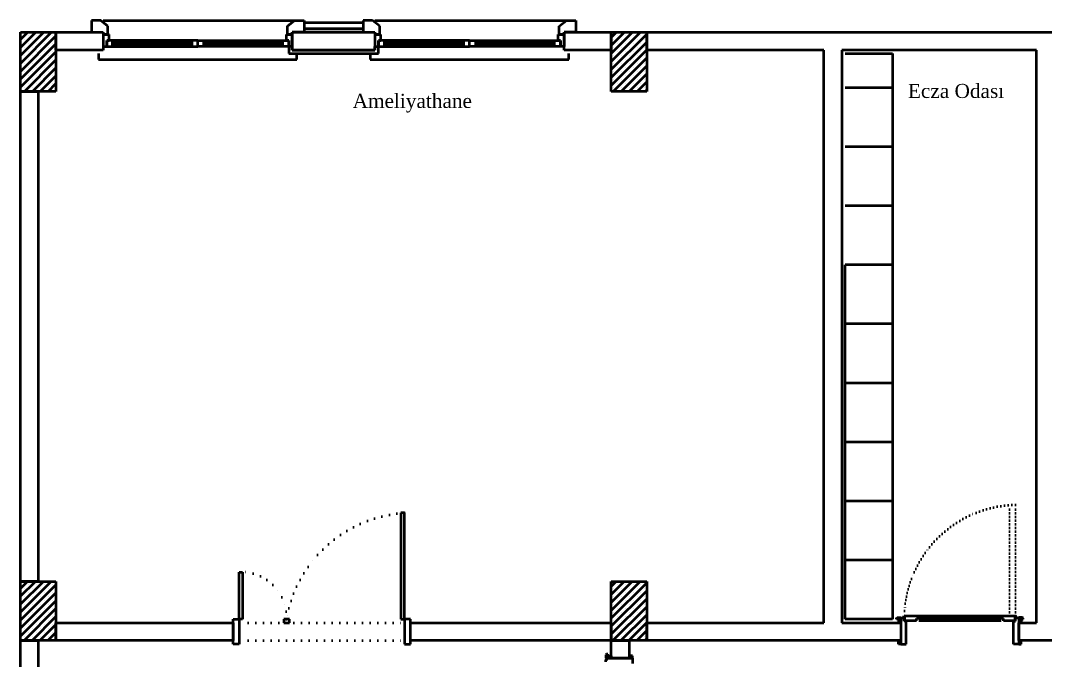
# Model space of a CAD drawing. Header units: millimetres. Extents: x 2046 to 14753, y 2361 to 29276.
# Drawn here: x 3240 to 4107, y 19104 to 19646 of the extents above; entities that cross this region are included whole.
import ezdxf

# ---------------------------------------------------------------- set-up
doc = ezdxf.new("R2010")
doc.units = ezdxf.units.MM
doc.linetypes.add('ACAD_ISO07W100', pattern=[3, 0, -3])
doc.linetypes.add('DOT', pattern=[6.35, 0, -6.35])
doc.layers.add('A.O. DUVAR', color=7, linetype='Continuous', lineweight=50)
doc.styles.add('A.O. MALZEME', font='times.ttf', dxfattribs={"height": 10})

msp = doc.modelspace()

# ---------------------------------------------------------------- linework, layer by layer
at = {"layer": 'A.O. DUVAR', "ltscale": 100}
for p, q in [((3307.944, 19645.862), (3299.959, 19645.862)), ((3299.959, 19645.862), (3299.959, 19635.862)), ((3307.944, 19645.862), (3299.959, 19645.862)), ((3299.959, 19645.862), (3299.959, 19635.862)), ((3313.959, 19641.064), (3307.944, 19645.862)), ((3313.959, 19641.064), (3307.944, 19645.862)), ((3313.959, 19633.862), (3313.959, 19641.064)), ((3313.959, 19633.862), (3313.959, 19641.064)), ((3465.959, 19641.064), (3471.974, 19645.862)), ((3465.959, 19641.064), (3471.974, 19645.862)), ((3465.959, 19633.862), (3465.959, 19641.064)), ((3465.959, 19633.862), (3465.959, 19641.064)), ((3471.974, 19645.862), (3479.959, 19645.862)), ((3471.974, 19645.862), (3479.959, 19645.862)), ((3479.959, 19645.862), (3479.959, 19635.862)), ((3479.959, 19645.862), (3479.959, 19635.862)), ((3537.944, 19645.858), (3529.959, 19645.858)), ((3529.959, 19645.858), (3529.959, 19635.858)), ((3537.944, 19645.858), (3529.959, 19645.858)), ((3529.959, 19645.858), (3529.959, 19635.858)), ((3543.959, 19641.06), (3537.944, 19645.858)), ((3543.959, 19641.06), (3537.944, 19645.858)), ((3543.959, 19633.858), (3543.959, 19641.06)), ((3543.959, 19633.858), (3543.959, 19641.06)), ((3695.959, 19641.06), (3701.974, 19645.858)), ((3695.959, 19641.06), (3701.974, 19645.858)), ((3695.959, 19633.858), (3695.959, 19641.06)), ((3695.959, 19633.858), (3695.959, 19641.06)), ((3701.974, 19645.858), (3709.959, 19645.858)), ((3701.974, 19645.858), (3709.959, 19645.858)), ((3709.959, 19645.858), (3709.959, 19635.858)), ((3709.959, 19645.858), (3709.959, 19635.858)), ((3299.959, 19635.862), (3309.959, 19635.862)), ((3299.959, 19635.862), (3309.959, 19635.862)), ((3309.959, 19635.862), (3309.959, 19633.862)), ((3309.959, 19635.862), (3309.959, 19633.862)), ((3309.959, 19633.862), (3313.959, 19633.862)), ((3309.959, 19633.862), (3313.959, 19633.862)), ((3469.959, 19633.862), (3465.959, 19633.862)), ((3469.959, 19633.862), (3465.959, 19633.862)), ((3479.959, 19635.862), (3469.959, 19635.862)), ((3469.959, 19635.862), (3469.959, 19633.862)), ((3479.959, 19635.862), (3469.959, 19635.862)), ((3469.959, 19635.862), (3469.959, 19633.862)), ((3529.959, 19635.858), (3539.959, 19635.858)), ((3529.959, 19635.858), (3539.959, 19635.858)), ((3539.959, 19635.858), (3539.959, 19633.858)), ((3539.959, 19635.858), (3539.959, 19633.858)), ((3539.959, 19633.858), (3543.959, 19633.858)), ((3539.959, 19633.858), (3543.959, 19633.858)), ((3699.959, 19633.858), (3695.959, 19633.858)), ((3699.959, 19633.858), (3695.959, 19633.858)), ((3709.959, 19635.858), (3699.959, 19635.858)), ((3699.959, 19635.858), (3699.959, 19633.858)), ((3709.959, 19635.858), (3699.959, 19635.858)), ((3699.959, 19635.858), (3699.959, 19633.858))]:
    msp.add_line(p, q, dxfattribs=at)
at = {"layer": 'A.O. DUVAR'}
for p, q in [((3309.944, 19645.862), (3471.974, 19645.862)), ((3309.944, 19645.862), (3471.974, 19645.862)), ((3529.959, 19643.858), (3479.959, 19643.858)), ((3539.944, 19645.858), (3701.974, 19645.858)), ((3539.944, 19645.858), (3701.974, 19645.858)), ((3239.96, 19635.858), (3269.96, 19635.858)), ((3239.96, 19585.858), (3239.96, 19635.858)), ((3269.96, 19635.858), (3309.959, 19635.862)), ((3269.96, 19635.858), (3269.96, 19585.858)), ((3269.96, 19620.858), (3269.96, 19635.858)), ((3309.959, 19635.862), (3309.96, 19620.862)), ((3314.959, 19633.862), (3309.959, 19633.862)), ((3309.959, 19633.862), (3309.959, 19623.862)), ((3314.959, 19633.862), (3309.959, 19633.862)), ((3309.959, 19633.862), (3309.959, 19623.862)), ((3314.959, 19628.862), (3314.959, 19633.862)), ((3314.959, 19628.862), (3314.959, 19633.862)), ((3464.959, 19633.862), (3469.959, 19633.862)), ((3464.959, 19628.862), (3464.959, 19633.862)), ((3464.959, 19633.862), (3469.959, 19633.862)), ((3464.959, 19628.862), (3464.959, 19633.862)), ((3469.96, 19620.858), (3469.959, 19635.858)), ((3469.959, 19635.858), (3539.959, 19635.858)), ((3469.959, 19633.862), (3469.959, 19623.862)), ((3469.959, 19633.862), (3469.959, 19623.862)), ((3529.959, 19638.858), (3479.959, 19638.862)), ((3529.959, 19635.858), (3479.959, 19635.862)), ((3529.959, 19635.858), (3479.959, 19635.858)), ((3539.959, 19635.858), (3539.96, 19620.858)), ((3544.959, 19633.858), (3539.959, 19633.858)), ((3539.959, 19633.858), (3539.959, 19623.858)), ((3544.959, 19633.858), (3539.959, 19633.858)), ((3539.959, 19633.858), (3539.959, 19623.858)), ((3544.959, 19628.858), (3544.959, 19633.858)), ((3544.959, 19628.858), (3544.959, 19633.858)), ((3694.959, 19633.858), (3699.959, 19633.858)), ((3694.959, 19628.858), (3694.959, 19633.858)), ((3694.959, 19633.858), (3699.959, 19633.858)), ((3694.959, 19628.858), (3694.959, 19633.858)), ((3699.959, 19633.858), (3699.959, 19623.858)), ((3699.959, 19633.858), (3699.959, 19623.858)), ((3699.96, 19620.858), (3699.96, 19635.858)), ((3699.96, 19635.858), (3739.96, 19635.858)), ((3739.96, 19635.858), (3769.96, 19635.858)), ((3739.96, 19585.858), (3739.96, 19635.858)), ((3739.96, 19635.858), (3739.96, 19620.858)), ((3769.96, 19635.858), (3769.96, 19585.858)), ((3769.96, 19620.858), (3769.96, 19635.858)), ((3769.96, 19635.858), (4299.96, 19635.858)), ((3309.959, 19623.862), (3312.959, 19623.862)), ((3309.959, 19623.862), (3312.959, 19623.862)), ((3312.959, 19623.862), (3312.959, 19628.862)), ((3312.959, 19628.862), (3314.959, 19628.862)), ((3317.959, 19628.862), (3312.959, 19628.862)), ((3312.959, 19628.862), (3312.959, 19623.862)), ((3312.959, 19623.862), (3312.959, 19628.862)), ((3312.959, 19628.862), (3314.959, 19628.862)), ((3317.959, 19628.862), (3312.959, 19628.862)), ((3312.959, 19628.862), (3312.959, 19623.862)), ((3312.959, 19623.862), (3317.959, 19623.862)), ((3312.959, 19623.862), (3317.959, 19623.862)), ((3384.959, 19628.862), (3317.959, 19628.862)), ((3317.959, 19623.862), (3317.959, 19628.862)), ((3384.959, 19628.862), (3317.959, 19628.862)), ((3317.959, 19623.862), (3317.959, 19628.862)), ((3317.959, 19627.362), (3384.959, 19627.362)), ((3317.959, 19627.362), (3384.959, 19627.362)), ((3317.959, 19626.362), (3384.959, 19626.362)), ((3317.959, 19626.362), (3384.959, 19626.362)), ((3317.959, 19625.362), (3384.959, 19625.362)), ((3317.959, 19625.362), (3384.959, 19625.362)), ((3317.959, 19623.862), (3384.959, 19623.862)), ((3317.959, 19623.862), (3384.959, 19623.862)), ((3389.959, 19628.862), (3384.959, 19628.862)), ((3384.959, 19628.862), (3384.959, 19623.862)), ((3389.959, 19628.862), (3384.959, 19628.862)), ((3384.959, 19628.862), (3384.959, 19623.862)), ((3384.959, 19623.862), (3389.959, 19623.862)), ((3384.959, 19623.862), (3389.959, 19623.862)), ((3389.959, 19623.862), (3389.959, 19628.862)), ((3389.959, 19623.862), (3389.959, 19628.862)), ((3389.959, 19628.862), (3394.959, 19628.862)), ((3389.959, 19623.862), (3389.959, 19628.862)), ((3389.959, 19623.862), (3389.959, 19628.862)), ((3389.959, 19628.862), (3394.959, 19628.862)), ((3394.959, 19623.862), (3389.959, 19623.862)), ((3394.959, 19623.862), (3389.959, 19623.862)), ((3394.959, 19628.862), (3394.959, 19623.862)), ((3394.959, 19628.862), (3461.959, 19628.862)), ((3394.959, 19628.862), (3394.959, 19623.862)), ((3394.959, 19628.862), (3461.959, 19628.862)), ((3461.959, 19627.362), (3394.959, 19627.362)), ((3461.959, 19627.362), (3394.959, 19627.362)), ((3461.959, 19626.362), (3394.959, 19626.362)), ((3461.959, 19626.362), (3394.959, 19626.362)), ((3461.959, 19625.362), (3394.959, 19625.362)), ((3461.959, 19625.362), (3394.959, 19625.362)), ((3461.959, 19623.862), (3394.959, 19623.862)), ((3461.959, 19623.862), (3394.959, 19623.862)), ((3461.959, 19623.862), (3461.959, 19628.862)), ((3461.959, 19628.862), (3466.959, 19628.862)), ((3461.959, 19623.862), (3461.959, 19628.862)), ((3461.959, 19628.862), (3466.959, 19628.862)), ((3466.959, 19623.862), (3461.959, 19623.862)), ((3466.959, 19623.862), (3461.959, 19623.862)), ((3466.959, 19628.862), (3464.959, 19628.862)), ((3466.959, 19628.862), (3464.959, 19628.862)), ((3466.959, 19623.862), (3466.959, 19628.862)), ((3466.959, 19628.862), (3466.959, 19623.862)), ((3466.959, 19623.862), (3466.959, 19628.862)), ((3466.959, 19628.862), (3466.959, 19623.862)), ((3469.959, 19623.862), (3466.959, 19623.862)), ((3469.959, 19623.862), (3466.959, 19623.862)), ((3466.959, 19623.86), (3466.962, 19617.858)), ((3469.959, 19623.862), (3469.96, 19620.858)), ((3539.96, 19620.858), (3539.959, 19623.858)), ((3539.959, 19623.858), (3542.959, 19623.858)), ((3539.959, 19623.858), (3542.959, 19623.858)), ((3542.959, 19623.858), (3542.959, 19628.858)), ((3542.959, 19628.858), (3544.959, 19628.858)), ((3547.959, 19628.858), (3542.959, 19628.858)), ((3542.959, 19628.858), (3542.959, 19623.858)), ((3542.959, 19623.858), (3542.959, 19628.858)), ((3542.959, 19628.858), (3544.959, 19628.858)), ((3547.959, 19628.858), (3542.959, 19628.858)), ((3542.959, 19628.858), (3542.959, 19623.858)), ((3542.962, 19617.858), (3542.959, 19623.86)), ((3542.959, 19623.858), (3547.959, 19623.858)), ((3542.959, 19623.858), (3547.959, 19623.858)), ((3614.959, 19628.858), (3547.959, 19628.858)), ((3547.959, 19623.858), (3547.959, 19628.858)), ((3614.959, 19628.858), (3547.959, 19628.858)), ((3547.959, 19623.858), (3547.959, 19628.858)), ((3547.959, 19627.358), (3614.959, 19627.358)), ((3547.959, 19627.358), (3614.959, 19627.358)), ((3547.959, 19626.358), (3614.959, 19626.358)), ((3547.959, 19626.358), (3614.959, 19626.358)), ((3547.959, 19625.358), (3614.959, 19625.358)), ((3547.959, 19625.358), (3614.959, 19625.358)), ((3547.959, 19623.858), (3614.959, 19623.858)), ((3547.959, 19623.858), (3614.959, 19623.858)), ((3619.959, 19628.858), (3614.959, 19628.858)), ((3614.959, 19628.858), (3614.959, 19623.858)), ((3619.959, 19628.858), (3614.959, 19628.858)), ((3614.959, 19628.858), (3614.959, 19623.858)), ((3614.959, 19623.858), (3619.959, 19623.858)), ((3614.959, 19623.858), (3619.959, 19623.858)), ((3619.959, 19623.858), (3619.959, 19628.858)), ((3619.959, 19623.858), (3619.959, 19628.858)), ((3619.959, 19628.858), (3624.959, 19628.858)), ((3619.959, 19623.858), (3619.959, 19628.858)), ((3619.959, 19623.858), (3619.959, 19628.858)), ((3619.959, 19628.858), (3624.959, 19628.858)), ((3624.959, 19623.858), (3619.959, 19623.858)), ((3624.959, 19623.858), (3619.959, 19623.858)), ((3624.959, 19628.858), (3624.959, 19623.858)), ((3624.959, 19628.858), (3691.959, 19628.858)), ((3624.959, 19628.858), (3624.959, 19623.858)), ((3624.959, 19628.858), (3691.959, 19628.858)), ((3691.959, 19627.358), (3624.959, 19627.358)), ((3691.959, 19627.358), (3624.959, 19627.358)), ((3691.959, 19626.358), (3624.959, 19626.358)), ((3691.959, 19626.358), (3624.959, 19626.358)), ((3691.959, 19625.358), (3624.959, 19625.358)), ((3691.959, 19625.358), (3624.959, 19625.358)), ((3691.959, 19623.858), (3624.959, 19623.858)), ((3691.959, 19623.858), (3624.959, 19623.858)), ((3691.959, 19623.858), (3691.959, 19628.858)), ((3691.959, 19628.858), (3696.959, 19628.858)), ((3691.959, 19623.858), (3691.959, 19628.858)), ((3691.959, 19628.858), (3696.959, 19628.858)), ((3696.959, 19623.858), (3691.959, 19623.858)), ((3696.959, 19623.858), (3691.959, 19623.858)), ((3696.959, 19628.858), (3694.959, 19628.858)), ((3696.959, 19628.858), (3694.959, 19628.858)), ((3696.959, 19623.858), (3696.959, 19628.858)), ((3696.959, 19628.858), (3696.959, 19623.858)), ((3696.959, 19623.858), (3696.959, 19628.858)), ((3696.959, 19628.858), (3696.959, 19623.858)), ((3699.959, 19623.858), (3696.959, 19623.858)), ((3699.959, 19623.858), (3696.959, 19623.858)), ((3309.96, 19620.862), (3269.96, 19620.858)), ((3305.959, 19617.862), (3305.959, 19612.862)), ((3305.959, 19617.862), (3305.959, 19612.862)), ((3466.962, 19617.858), (3542.962, 19617.858)), ((3469.96, 19620.858), (3539.96, 19620.858)), ((3539.96, 19620.858), (3469.96, 19620.858)), ((3473.959, 19612.862), (3473.959, 19617.862)), ((3473.959, 19612.862), (3473.959, 19617.862)), ((3535.959, 19617.858), (3535.959, 19612.858)), ((3535.959, 19617.858), (3535.959, 19612.858)), ((3739.96, 19620.858), (3699.96, 19620.858)), ((3703.959, 19612.858), (3703.959, 19617.858)), ((3703.959, 19612.858), (3703.959, 19617.858)), ((3919.96, 19620.858), (3769.96, 19620.858)), ((3919.96, 19135.858), (3919.96, 19620.858)), ((4099.96, 19620.858), (3934.96, 19620.858)), ((3934.96, 19620.858), (3934.96, 19135.858)), ((4099.96, 19135.858), (4099.96, 19620.858)), ((3305.959, 19612.862), (3473.959, 19612.862)), ((3305.959, 19612.862), (3473.959, 19612.862)), ((3535.959, 19612.858), (3703.959, 19612.858)), ((3535.959, 19612.858), (3703.959, 19612.858)), ((3269.96, 19585.858), (3239.96, 19585.858)), ((3239.96, 19170.858), (3239.96, 19585.858)), ((3239.96, 19585.858), (3254.96, 19585.858)), ((3254.96, 19585.858), (3254.96, 19170.858)), ((3769.96, 19585.858), (3739.96, 19585.858)), ((3564.96, 19228.858), (3561.96, 19228.858)), ((3561.96, 19228.858), (3561.96, 19138.858)), ((3564.96, 19138.858), (3564.96, 19228.858)), ((3424.96, 19178.858), (3427.96, 19178.858)), ((3424.96, 19138.858), (3424.96, 19178.858)), ((3427.96, 19178.858), (3427.96, 19138.858)), ((3239.96, 19170.858), (3269.96, 19170.858)), ((3239.96, 19120.858), (3239.96, 19170.858)), ((3239.96, 19120.858), (3239.96, 19170.858)), ((3254.96, 19170.858), (3239.96, 19170.858)), ((3269.96, 19170.858), (3269.96, 19120.858)), ((3739.96, 19170.858), (3769.96, 19170.858)), ((3739.96, 19120.858), (3739.96, 19170.858)), ((3769.96, 19170.858), (3769.96, 19120.858)), ((3419.96, 19117.858), (3419.96, 19138.858)), ((3419.96, 19138.858), (3424.96, 19138.858)), ((3427.96, 19138.858), (3424.96, 19138.858)), ((3424.96, 19138.858), (3424.96, 19117.858)), ((3467.698, 19138.858), (3462.698, 19138.858)), ((3462.698, 19138.858), (3462.698, 19135.858)), ((3467.698, 19135.858), (3467.698, 19138.858)), ((3561.96, 19138.858), (3564.96, 19138.858)), ((3569.96, 19138.858), (3564.96, 19138.858)), ((3564.96, 19138.858), (3564.96, 19117.858)), ((3569.96, 19117.858), (3569.96, 19138.858)), ((3981.483, 19139.858), (3981.983, 19140.358)), ((3981.483, 19138.908), (3981.483, 19139.858)), ((3985.483, 19138.908), (3981.483, 19138.908)), ((3981.983, 19140.358), (3984.983, 19140.358)), ((3984.96, 19138.858), (3982.96, 19138.858)), ((3982.96, 19138.858), (3982.96, 19135.858)), ((3984.96, 19138.858), (3984.96, 19135.858)), ((3985.983, 19138.858), (3984.96, 19138.858)), ((3984.983, 19140.358), (3985.483, 19139.858)), ((3985.483, 19139.858), (3985.483, 19138.908)), ((3986.483, 19140.358), (3985.983, 19139.858)), ((3985.983, 19139.858), (3985.983, 19138.858)), ((3987.96, 19140.358), (3986.483, 19140.358)), ((3987.46, 19140.92), (3987.96, 19141.786)), ((3987.46, 19140.42), (3987.46, 19140.92)), ((3987.46, 19140.42), (3988.145, 19140.419)), ((3987.96, 19141.786), (4082.013, 19141.786)), ((3987.96, 19137.358), (3987.96, 19140.358)), ((3989.46, 19137.358), (3987.96, 19137.358)), ((3988.145, 19140.419), (3988.145, 19137.42)), ((3998.145, 19137.42), (3988.145, 19137.42)), ((3989.46, 19117.858), (3989.46, 19137.358)), ((4071.96, 19139.42), (3998.145, 19139.42)), ((3998.145, 19137.42), (3998.145, 19139.42)), ((4069.96, 19137.42), (4000.145, 19137.42)), ((4071.96, 19137.424), (4071.96, 19139.42)), ((4078.96, 19137.42), (4071.96, 19137.42)), ((4081.888, 19137.42), (4078.96, 19137.42)), ((4080.46, 19117.858), (4080.46, 19137.358)), ((4080.46, 19137.358), (4081.96, 19137.358)), ((4082.513, 19140.42), (4081.888, 19140.42)), ((4081.888, 19137.42), (4081.888, 19140.42)), ((4081.96, 19140.358), (4083.513, 19140.358)), ((4081.96, 19137.358), (4081.96, 19140.358)), ((4082.013, 19141.786), (4082.513, 19140.92)), ((4082.513, 19140.92), (4082.513, 19140.42)), ((4083.513, 19140.358), (4084.013, 19139.858)), ((4084.013, 19139.858), (4084.013, 19138.858)), ((4084.013, 19138.858), (4084.96, 19138.858)), ((4084.938, 19140.358), (4084.438, 19139.858)), ((4084.438, 19139.858), (4084.438, 19138.908)), ((4084.438, 19138.908), (4088.438, 19138.908)), ((4087.938, 19140.358), (4084.938, 19140.358)), ((4084.96, 19138.858), (4086.96, 19138.858)), ((4084.96, 19138.858), (4084.96, 19135.858)), ((4086.96, 19138.858), (4086.96, 19135.858)), ((4088.438, 19139.858), (4087.938, 19140.358)), ((4088.438, 19138.908), (4088.438, 19139.858)), ((3269.96, 19135.858), (3419.96, 19135.858)), ((3269.96, 19120.858), (3269.96, 19135.858)), ((3419.96, 19135.858), (3419.96, 19120.858)), ((3462.698, 19135.858), (3467.698, 19135.858)), ((3569.96, 19135.858), (3739.96, 19135.858)), ((3569.96, 19120.858), (3569.96, 19135.858)), ((3739.96, 19135.858), (3739.96, 19120.858)), ((3769.96, 19120.858), (3769.96, 19135.858)), ((3769.96, 19135.858), (3919.96, 19135.858)), ((3934.96, 19135.858), (3984.96, 19135.858)), ((3982.96, 19135.858), (3984.96, 19135.858)), ((3984.96, 19135.858), (3984.96, 19120.858)), ((3984.96, 19135.858), (3984.96, 19120.858)), ((4084.96, 19135.858), (4084.96, 19120.858)), ((4086.96, 19135.858), (4084.96, 19135.858)), ((4084.96, 19120.858), (4084.96, 19135.858)), ((4084.96, 19135.858), (4099.96, 19135.858)), ((3269.96, 19120.858), (3239.96, 19120.858)), ((3239.96, 19040.858), (3239.96, 19120.858)), ((3239.96, 19120.858), (3254.96, 19120.858)), ((3254.96, 19120.858), (3254.96, 19040.858)), ((3419.96, 19120.858), (3269.96, 19120.858)), ((3739.96, 19120.858), (3569.96, 19120.858)), ((3769.96, 19120.858), (3739.96, 19120.858)), ((3739.96, 19105.858), (3739.96, 19120.858)), ((3739.96, 19120.858), (3754.96, 19120.858)), ((3754.96, 19120.858), (3754.96, 19105.858)), ((3984.96, 19120.858), (3769.96, 19120.858)), ((3982.96, 19117.858), (3982.96, 19120.858)), ((3982.96, 19120.858), (3984.96, 19120.858)), ((3984.96, 19120.858), (3984.96, 19117.858)), ((4086.96, 19120.858), (4084.96, 19120.858)), ((4084.96, 19120.858), (4084.96, 19117.858)), ((4299.96, 19120.858), (4084.96, 19120.858)), ((4086.96, 19117.858), (4086.96, 19120.858)), ((3424.96, 19117.858), (3419.96, 19117.858)), ((3564.96, 19117.858), (3569.96, 19117.858)), ((3984.96, 19117.858), (3982.96, 19117.858)), ((3984.96, 19117.858), (3989.46, 19117.858)), ((4084.96, 19117.858), (4080.46, 19117.858)), ((4084.96, 19117.858), (4086.96, 19117.858)), ((3735.96, 19109.336), (3735.46, 19108.836)), ((3735.46, 19108.836), (3735.46, 19105.836)), ((3735.46, 19105.836), (3735.96, 19105.336)), ((3735.46, 19104.411), (3735.96, 19104.911)), ((3735.46, 19102.858), (3735.46, 19104.411)), ((3736.91, 19109.336), (3735.96, 19109.336)), ((3735.96, 19105.336), (3736.91, 19105.336)), ((3735.96, 19104.911), (3736.96, 19104.911)), ((3736.91, 19105.336), (3736.91, 19109.336)), ((3736.96, 19105.858), (3736.96, 19107.858)), ((3736.96, 19107.858), (3739.96, 19107.858)), ((3736.96, 19104.911), (3736.96, 19105.858)), ((3736.96, 19105.858), (3739.96, 19105.858)), ((3739.96, 19107.858), (3739.96, 19105.858)), ((3739.96, 19105.858), (3754.96, 19105.858)), ((3754.96, 19105.858), (3739.96, 19105.858)), ((3757.96, 19107.858), (3754.96, 19107.858)), ((3754.96, 19107.858), (3754.96, 19105.858)), ((3754.96, 19105.858), (3757.96, 19105.858)), ((3757.96, 19105.858), (3757.96, 19107.858)), ((3757.96, 19105.858), (3757.96, 19101.358))]:
    msp.add_line(p, q, dxfattribs=at)
at = {"layer": 'A.O. DUVAR', "linetype": 'Continuous', "ltscale": 10}
for p, q in [((3239.96, 19629.721), (3246.098, 19635.858)), ((3239.96, 19622.986), (3252.833, 19635.858)), ((3239.96, 19616.251), (3259.568, 19635.858)), ((3239.96, 19609.516), (3266.303, 19635.858)), ((3239.96, 19602.78), (3269.96, 19632.78)), ((3246.492, 19632.885), (3246.492, 19632.885)), ((3253.227, 19632.885), (3253.227, 19632.885)), ((3259.962, 19632.885), (3259.962, 19632.885)), ((3266.697, 19632.885), (3266.697, 19632.885)), ((3739.96, 19631.317), (3744.502, 19635.858)), ((3739.96, 19624.582), (3751.237, 19635.858)), ((3739.96, 19617.847), (3757.972, 19635.858)), ((3739.96, 19611.111), (3764.707, 19635.858)), ((3739.96, 19604.376), (3769.96, 19634.376)), ((3744.896, 19632.885), (3744.896, 19632.885)), ((3751.631, 19632.885), (3751.631, 19632.885)), ((3758.366, 19632.885), (3758.366, 19632.885)), ((3765.102, 19632.885), (3765.102, 19632.885)), ((3239.96, 19596.045), (3269.96, 19626.045)), ((3243.124, 19629.517), (3243.124, 19629.517)), ((3246.492, 19626.15), (3246.492, 19626.15)), ((3249.859, 19629.517), (3249.859, 19629.517)), ((3253.227, 19626.15), (3253.227, 19626.15)), ((3256.595, 19629.517), (3256.595, 19629.517)), ((3259.962, 19626.15), (3259.962, 19626.15)), ((3263.33, 19629.517), (3263.33, 19629.517)), ((3266.697, 19626.15), (3266.697, 19626.15)), ((3739.96, 19597.641), (3769.96, 19627.641)), ((3741.528, 19629.517), (3741.528, 19629.517)), ((3744.896, 19626.15), (3744.896, 19626.15)), ((3748.264, 19629.517), (3748.264, 19629.517)), ((3751.631, 19626.15), (3751.631, 19626.15)), ((3754.999, 19629.517), (3754.999, 19629.517)), ((3758.366, 19626.15), (3758.366, 19626.15)), ((3761.734, 19629.517), (3761.734, 19629.517)), ((3765.102, 19626.15), (3765.102, 19626.15)), ((3768.469, 19629.517), (3768.469, 19629.517)), ((3239.96, 19589.31), (3269.96, 19619.31)), ((3243.124, 19622.782), (3243.124, 19622.782)), ((3243.124, 19616.047), (3243.124, 19616.047)), ((3246.492, 19619.415), (3246.492, 19619.415)), ((3249.859, 19622.782), (3249.859, 19622.782)), ((3249.859, 19616.047), (3249.859, 19616.047)), ((3253.227, 19619.415), (3253.227, 19619.415)), ((3256.595, 19622.782), (3256.595, 19622.782)), ((3256.595, 19616.047), (3256.595, 19616.047)), ((3259.962, 19619.415), (3259.962, 19619.415)), ((3263.33, 19622.782), (3263.33, 19622.782)), ((3263.33, 19616.047), (3263.33, 19616.047)), ((3266.697, 19619.415), (3266.697, 19619.415)), ((3739.96, 19590.906), (3769.96, 19620.906)), ((3741.528, 19622.782), (3741.528, 19622.782)), ((3741.528, 19616.047), (3741.528, 19616.047)), ((3744.896, 19619.415), (3744.896, 19619.415)), ((3748.264, 19622.782), (3748.264, 19622.782)), ((3748.264, 19616.047), (3748.264, 19616.047)), ((3751.631, 19619.415), (3751.631, 19619.415)), ((3754.999, 19622.782), (3754.999, 19622.782)), ((3754.999, 19616.047), (3754.999, 19616.047)), ((3758.366, 19619.415), (3758.366, 19619.415)), ((3761.734, 19622.782), (3761.734, 19622.782)), ((3761.734, 19616.047), (3761.734, 19616.047)), ((3765.102, 19619.415), (3765.102, 19619.415)), ((3768.469, 19622.782), (3768.469, 19622.782)), ((3768.469, 19616.047), (3768.469, 19616.047)), ((3243.124, 19609.312), (3243.124, 19609.312)), ((3243.244, 19585.858), (3269.96, 19612.575)), ((3246.492, 19612.679), (3246.492, 19612.679)), ((3246.492, 19605.944), (3246.492, 19605.944)), ((3249.859, 19609.312), (3249.859, 19609.312)), ((3249.979, 19585.858), (3269.96, 19605.84)), ((3253.227, 19612.679), (3253.227, 19612.679)), ((3253.227, 19605.944), (3253.227, 19605.944)), ((3256.595, 19609.312), (3256.595, 19609.312)), ((3259.962, 19612.679), (3259.962, 19612.679)), ((3259.962, 19605.944), (3259.962, 19605.944)), ((3263.33, 19609.312), (3263.33, 19609.312)), ((3266.697, 19612.679), (3266.697, 19612.679)), ((3266.697, 19605.944), (3266.697, 19605.944)), ((3741.528, 19609.312), (3741.528, 19609.312)), ((3741.648, 19585.858), (3769.96, 19614.171)), ((3744.896, 19612.679), (3744.896, 19612.679)), ((3744.896, 19605.944), (3744.896, 19605.944)), ((3748.264, 19609.312), (3748.264, 19609.312)), ((3748.383, 19585.858), (3769.96, 19607.435)), ((3751.631, 19612.679), (3751.631, 19612.679)), ((3751.631, 19605.944), (3751.631, 19605.944)), ((3754.999, 19609.312), (3754.999, 19609.312)), ((3758.366, 19612.679), (3758.366, 19612.679)), ((3758.366, 19605.944), (3758.366, 19605.944)), ((3761.734, 19609.312), (3761.734, 19609.312)), ((3765.102, 19612.679), (3765.102, 19612.679)), ((3765.102, 19605.944), (3765.102, 19605.944)), ((3768.469, 19609.312), (3768.469, 19609.312)), ((3243.124, 19602.577), (3243.124, 19602.577)), ((3246.492, 19599.209), (3246.492, 19599.209)), ((3249.859, 19602.577), (3249.859, 19602.577)), ((3253.227, 19599.209), (3253.227, 19599.209)), ((3256.595, 19602.577), (3256.595, 19602.577)), ((3256.714, 19585.858), (3269.96, 19599.104)), ((3259.962, 19599.209), (3259.962, 19599.209)), ((3263.33, 19602.577), (3263.33, 19602.577)), ((3266.697, 19599.209), (3266.697, 19599.209)), ((3741.528, 19602.577), (3741.528, 19602.577)), ((3744.896, 19599.209), (3744.896, 19599.209)), ((3748.264, 19602.577), (3748.264, 19602.577)), ((3751.631, 19599.209), (3751.631, 19599.209)), ((3754.999, 19602.577), (3754.999, 19602.577)), ((3755.119, 19585.858), (3769.96, 19600.7)), ((3758.366, 19599.209), (3758.366, 19599.209)), ((3761.734, 19602.577), (3761.734, 19602.577)), ((3765.102, 19599.209), (3765.102, 19599.209)), ((3768.469, 19602.577), (3768.469, 19602.577)), ((3243.124, 19595.841), (3243.124, 19595.841)), ((3243.124, 19589.106), (3243.124, 19589.106)), ((3246.492, 19592.474), (3246.492, 19592.474)), ((3249.859, 19595.841), (3249.859, 19595.841)), ((3249.859, 19589.106), (3249.859, 19589.106)), ((3253.227, 19592.474), (3253.227, 19592.474)), ((3256.595, 19595.841), (3256.595, 19595.841)), ((3256.595, 19589.106), (3256.595, 19589.106)), ((3259.962, 19592.474), (3259.962, 19592.474)), ((3263.33, 19595.841), (3263.33, 19595.841)), ((3263.33, 19589.106), (3263.33, 19589.106)), ((3263.449, 19585.858), (3269.96, 19592.369)), ((3266.697, 19592.474), (3266.697, 19592.474)), ((3741.528, 19595.841), (3741.528, 19595.841)), ((3741.528, 19589.106), (3741.528, 19589.106)), ((3744.896, 19592.474), (3744.896, 19592.474)), ((3748.264, 19595.841), (3748.264, 19595.841)), ((3748.264, 19589.106), (3748.264, 19589.106)), ((3751.631, 19592.474), (3751.631, 19592.474)), ((3754.999, 19595.841), (3754.999, 19595.841)), ((3754.999, 19589.106), (3754.999, 19589.106)), ((3758.366, 19592.474), (3758.366, 19592.474)), ((3761.734, 19595.841), (3761.734, 19595.841)), ((3761.734, 19589.106), (3761.734, 19589.106)), ((3761.854, 19585.858), (3769.96, 19593.965)), ((3765.102, 19592.474), (3765.102, 19592.474)), ((3768.469, 19595.841), (3768.469, 19595.841)), ((3768.469, 19589.106), (3768.469, 19589.106)), ((3768.589, 19585.858), (3769.96, 19587.23)), ((3239.96, 19164.993), (3245.826, 19170.858)), ((3239.96, 19158.258), (3252.561, 19170.858)), ((3239.96, 19151.523), (3259.296, 19170.858)), ((3239.96, 19144.787), (3266.031, 19170.858)), ((3239.96, 19138.052), (3269.96, 19168.052)), ((3243.124, 19164.789), (3243.124, 19164.789)), ((3246.492, 19168.157), (3246.492, 19168.157)), ((3249.859, 19164.789), (3249.859, 19164.789)), ((3253.227, 19168.157), (3253.227, 19168.157)), ((3256.595, 19164.789), (3256.595, 19164.789)), ((3259.962, 19168.157), (3259.962, 19168.157)), ((3263.33, 19164.789), (3263.33, 19164.789)), ((3266.697, 19168.157), (3266.697, 19168.157)), ((3739.96, 19166.589), (3744.23, 19170.858)), ((3739.96, 19159.854), (3750.965, 19170.858)), ((3739.96, 19153.118), (3757.7, 19170.858)), ((3739.96, 19146.383), (3764.436, 19170.858)), ((3739.96, 19139.648), (3769.96, 19169.648)), ((3741.528, 19164.789), (3741.528, 19164.789)), ((3744.896, 19168.157), (3744.896, 19168.157)), ((3748.264, 19164.789), (3748.264, 19164.789)), ((3751.631, 19168.157), (3751.631, 19168.157)), ((3754.999, 19164.789), (3754.999, 19164.789)), ((3758.366, 19168.157), (3758.366, 19168.157)), ((3761.734, 19164.789), (3761.734, 19164.789)), ((3765.102, 19168.157), (3765.102, 19168.157)), ((3768.469, 19164.789), (3768.469, 19164.789)), ((3239.96, 19131.317), (3269.96, 19161.317)), ((3239.96, 19124.582), (3269.96, 19154.582)), ((3243.124, 19158.054), (3243.124, 19158.054)), ((3246.492, 19161.421), (3246.492, 19161.421)), ((3246.492, 19154.686), (3246.492, 19154.686)), ((3249.859, 19158.054), (3249.859, 19158.054)), ((3253.227, 19161.421), (3253.227, 19161.421)), ((3253.227, 19154.686), (3253.227, 19154.686)), ((3256.595, 19158.054), (3256.595, 19158.054)), ((3259.962, 19161.421), (3259.962, 19161.421)), ((3259.962, 19154.686), (3259.962, 19154.686)), ((3263.33, 19158.054), (3263.33, 19158.054)), ((3266.697, 19161.421), (3266.697, 19161.421)), ((3266.697, 19154.686), (3266.697, 19154.686)), ((3739.96, 19132.913), (3769.96, 19162.913)), ((3739.96, 19126.178), (3769.96, 19156.178)), ((3741.528, 19158.054), (3741.528, 19158.054)), ((3744.896, 19161.421), (3744.896, 19161.421)), ((3744.896, 19154.686), (3744.896, 19154.686)), ((3748.264, 19158.054), (3748.264, 19158.054)), ((3751.631, 19161.421), (3751.631, 19161.421)), ((3751.631, 19154.686), (3751.631, 19154.686)), ((3754.999, 19158.054), (3754.999, 19158.054)), ((3758.366, 19161.421), (3758.366, 19161.421)), ((3758.366, 19154.686), (3758.366, 19154.686)), ((3761.734, 19158.054), (3761.734, 19158.054)), ((3765.102, 19161.421), (3765.102, 19161.421)), ((3765.102, 19154.686), (3765.102, 19154.686)), ((3768.469, 19158.054), (3768.469, 19158.054)), ((3242.972, 19120.858), (3269.96, 19147.847)), ((3243.124, 19151.319), (3243.124, 19151.319)), ((3246.492, 19147.951), (3246.492, 19147.951)), ((3249.859, 19151.319), (3249.859, 19151.319)), ((3253.227, 19147.951), (3253.227, 19147.951)), ((3256.595, 19151.319), (3256.595, 19151.319)), ((3259.962, 19147.951), (3259.962, 19147.951)), ((3263.33, 19151.319), (3263.33, 19151.319)), ((3266.697, 19147.951), (3266.697, 19147.951)), ((3741.376, 19120.858), (3769.96, 19149.442)), ((3741.528, 19151.319), (3741.528, 19151.319)), ((3744.896, 19147.951), (3744.896, 19147.951)), ((3748.264, 19151.319), (3748.264, 19151.319)), ((3751.631, 19147.951), (3751.631, 19147.951)), ((3754.999, 19151.319), (3754.999, 19151.319)), ((3758.366, 19147.951), (3758.366, 19147.951)), ((3761.734, 19151.319), (3761.734, 19151.319)), ((3765.102, 19147.951), (3765.102, 19147.951)), ((3768.469, 19151.319), (3768.469, 19151.319)), ((3243.124, 19144.584), (3243.124, 19144.584)), ((3243.124, 19137.848), (3243.124, 19137.848)), ((3246.492, 19141.216), (3246.492, 19141.216)), ((3249.707, 19120.858), (3269.96, 19141.111)), ((3249.859, 19144.584), (3249.859, 19144.584)), ((3249.859, 19137.848), (3249.859, 19137.848)), ((3253.227, 19141.216), (3253.227, 19141.216)), ((3256.595, 19144.584), (3256.595, 19144.584)), ((3256.595, 19137.848), (3256.595, 19137.848)), ((3259.962, 19141.216), (3259.962, 19141.216)), ((3263.33, 19144.584), (3263.33, 19144.584)), ((3263.33, 19137.848), (3263.33, 19137.848)), ((3266.697, 19141.216), (3266.697, 19141.216)), ((3741.528, 19144.584), (3741.528, 19144.584)), ((3741.528, 19137.848), (3741.528, 19137.848)), ((3744.896, 19141.216), (3744.896, 19141.216)), ((3748.112, 19120.858), (3769.96, 19142.707)), ((3748.264, 19144.584), (3748.264, 19144.584)), ((3748.264, 19137.848), (3748.264, 19137.848)), ((3751.631, 19141.216), (3751.631, 19141.216)), ((3754.999, 19144.584), (3754.999, 19144.584)), ((3754.999, 19137.848), (3754.999, 19137.848)), ((3758.366, 19141.216), (3758.366, 19141.216)), ((3761.734, 19144.584), (3761.734, 19144.584)), ((3761.734, 19137.848), (3761.734, 19137.848)), ((3765.102, 19141.216), (3765.102, 19141.216)), ((3768.469, 19144.584), (3768.469, 19144.584)), ((3768.469, 19137.848), (3768.469, 19137.848)), ((3243.124, 19131.113), (3243.124, 19131.113)), ((3246.492, 19134.481), (3246.492, 19134.481)), ((3249.859, 19131.113), (3249.859, 19131.113)), ((3253.227, 19134.481), (3253.227, 19134.481)), ((3256.443, 19120.858), (3269.96, 19134.376)), ((3256.595, 19131.113), (3256.595, 19131.113)), ((3259.962, 19134.481), (3259.962, 19134.481)), ((3263.33, 19131.113), (3263.33, 19131.113)), ((3266.697, 19134.481), (3266.697, 19134.481)), ((3741.528, 19131.113), (3741.528, 19131.113)), ((3744.896, 19134.481), (3744.896, 19134.481)), ((3748.264, 19131.113), (3748.264, 19131.113)), ((3751.631, 19134.481), (3751.631, 19134.481)), ((3754.847, 19120.858), (3769.96, 19135.972)), ((3754.999, 19131.113), (3754.999, 19131.113)), ((3758.366, 19134.481), (3758.366, 19134.481)), ((3761.582, 19120.858), (3769.96, 19129.237)), ((3761.734, 19131.113), (3761.734, 19131.113)), ((3765.102, 19134.481), (3765.102, 19134.481)), ((3768.469, 19131.113), (3768.469, 19131.113)), ((3243.124, 19124.378), (3243.124, 19124.378)), ((3246.492, 19127.746), (3246.492, 19127.746)), ((3246.492, 19121.01), (3246.492, 19121.01)), ((3249.859, 19124.378), (3249.859, 19124.378)), ((3253.227, 19127.746), (3253.227, 19127.746)), ((3253.227, 19121.01), (3253.227, 19121.01)), ((3256.595, 19124.378), (3256.595, 19124.378)), ((3259.962, 19127.746), (3259.962, 19127.746)), ((3259.962, 19121.01), (3259.962, 19121.01)), ((3263.178, 19120.858), (3269.96, 19127.641)), ((3263.33, 19124.378), (3263.33, 19124.378)), ((3266.697, 19127.746), (3266.697, 19127.746)), ((3266.697, 19121.01), (3266.697, 19121.01)), ((3269.913, 19120.858), (3269.96, 19120.906)), ((3741.528, 19124.378), (3741.528, 19124.378)), ((3744.896, 19127.746), (3744.896, 19127.746)), ((3744.896, 19121.01), (3744.896, 19121.01)), ((3748.264, 19124.378), (3748.264, 19124.378)), ((3751.631, 19127.746), (3751.631, 19127.746)), ((3751.631, 19121.01), (3751.631, 19121.01)), ((3754.999, 19124.378), (3754.999, 19124.378)), ((3758.366, 19127.746), (3758.366, 19127.746)), ((3758.366, 19121.01), (3758.366, 19121.01)), ((3761.734, 19124.378), (3761.734, 19124.378)), ((3765.102, 19127.746), (3765.102, 19127.746)), ((3765.102, 19121.01), (3765.102, 19121.01)), ((3768.317, 19120.858), (3769.96, 19122.502)), ((3768.469, 19124.378), (3768.469, 19124.378))]:
    msp.add_line(p, q, dxfattribs=at)
at = {"layer": 'A.O. DUVAR', "linetype": 'Continuous'}
for p, q in [((3937.96, 19617.858), (3977.96, 19617.858)), ((3977.96, 19617.858), (3977.96, 19138.858)), ((3977.96, 19588.858), (3937.96, 19588.858)), ((3977.96, 19538.858), (3937.96, 19538.858)), ((3977.96, 19488.858), (3937.96, 19488.858)), ((3937.96, 19138.858), (3937.96, 19438.858)), ((3977.96, 19438.858), (3937.96, 19438.858)), ((3977.96, 19388.858), (3937.96, 19388.858)), ((3977.96, 19338.858), (3937.96, 19338.858)), ((3977.96, 19288.858), (3937.96, 19288.858)), ((3977.96, 19238.858), (3937.96, 19238.858)), ((3977.96, 19188.858), (3937.96, 19188.858)), ((3977.96, 19138.858), (3937.96, 19138.858))]:
    msp.add_line(p, q, dxfattribs=at)
at = {"layer": 'A.O. DUVAR', "linetype": 'ACAD_ISO07W100'}
for p, q in [((4077.013, 19141.786), (4077.013, 19235.786)), ((4082.013, 19141.786), (4082.013, 19235.786))]:
    msp.add_line(p, q, dxfattribs=at)
at = {"layer": 'A.O. DUVAR', "linetype": 'DOT'}
for p, q in [((3464.96, 19135.858), (3424.96, 19135.858)), ((3464.96, 19135.858), (3564.96, 19135.858)), ((3464.96, 19120.858), (3424.96, 19120.858)), ((3464.96, 19120.858), (3564.96, 19120.858))]:
    msp.add_line(p, q, dxfattribs=at)
at = {"layer": 'A.O. DUVAR', "linetype": 'ACAD_ISO07W100'}
msp.add_arc((4084.244, 19139.554), 96.258, 91.327957, 178.639954, dxfattribs=at)
at = {"layer": 'A.O. DUVAR', "linetype": 'DOT'}
for centre, radius, start, end in [((3571.482, 19121.337), 107.719, 93.470972, 170.638956), ((3426.759, 19140.657), 38.243, 357.303893, 92.696107)]:
    msp.add_arc(centre, radius, start, end, dxfattribs=at)
at = {"layer": 'A.O. DUVAR'}
msp.add_point((3984.96, 19120.858), dxfattribs=at)

# ---------------------------------------------------------------- texts
at = {"layer": 'A.O. DUVAR', "style": 'A.O. MALZEME'}
for s, height, p in [('Ecza Odası', 11.9174, (3991.036, 19580.257)), ('Ameliyathane', 11.91743, (3521.072, 19571.826))]:
    msp.add_text(s, height=height, dxfattribs=at).set_placement(p)

doc.saveas('drawing.dxf')
